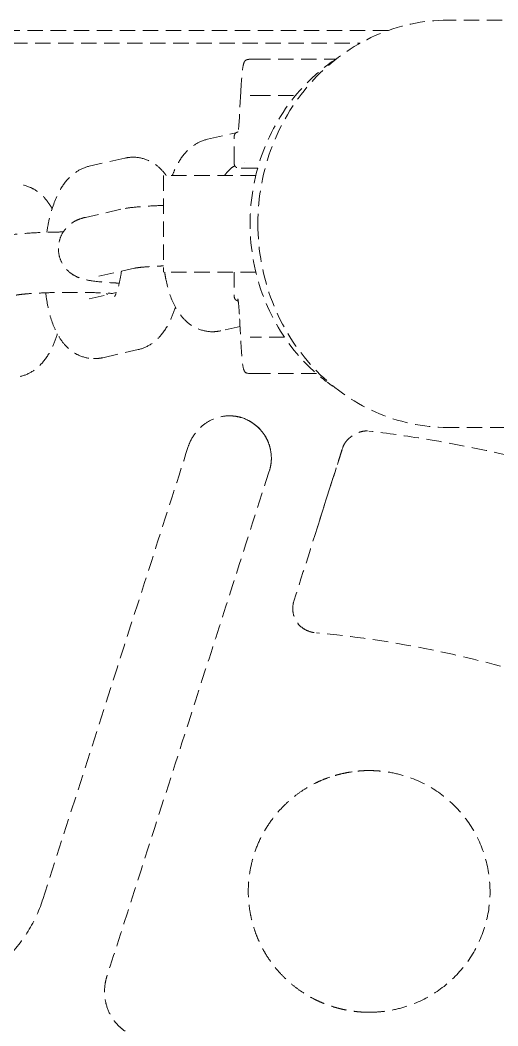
# Model space of a CAD drawing. Header units: millimetres. Extents: x -4194 to 3683, y -2760 to 1498.
# Drawn here: x -464.3 to -424.8, y 166.8 to 250 of the extents above; entities that cross this region are included whole.
import ezdxf

# ---------------------------------------------------------------- set-up
doc = ezdxf.new("R2010")
doc.units = ezdxf.units.MM
doc.linetypes.add('HIDDEN', pattern=[1.905, 1.27, -0.635])
doc.layers.add('DIKOM_ОБЪЕКТ', color=7, linetype='Continuous')

msp = doc.modelspace()

# ---------------------------------------------------------------- linework, layer by layer
at = {"layer": 'DIKOM_ОБЪЕКТ', "color": 7, "linetype": 'HIDDEN', "lineweight": 15, "extrusion": (-1, -3.06162e-16, -2.22045e-16)}
for p, q in [((-83.468, 250.039), (-428.94, 250.039)), ((-446.08, 244.105), (-446.178, 242.265)), ((-448.846, 240.176), (-446.491, 240.713)), ((-446.634, 238.299), (-446.634, 240.299)), ((-455.683, 238.618), (-458.613, 237.95)), ((-452.475, 237.189), (-452.475, 229.189)), ((-456, 234.388), (-458.93, 233.721)), ((-457.819, 228.846), (-454.889, 229.513)), ((-446.634, 229.189), (-446.634, 227.299)), ((-458.613, 226.984), (-456.371, 227.495)), ((-446.144, 224.697), (-447.735, 224.335)), ((-457.502, 222.109), (-454.572, 222.777)), ((-117.486, 216.339), (-428.94, 216.339))]:
    msp.add_line(p, q, dxfattribs=at)
at = {"layer": 'DIKOM_ОБЪЕКТ', "color": 7, "linetype": 'HIDDEN', "lineweight": 15}
for points, knots in [([(-428.94, 250.039), (-431, 250.039), (-433.055, 249.602), (-436.862, 247.912), (-438.604, 246.665), (-441.518, 243.543), (-442.682, 241.677), (-444.259, 237.598), (-444.668, 235.397), (-444.668, 233.189)], [1.570796, 1.570796, 1.570796, 1.570796, 1.963495, 1.963495, 2.356194, 2.356194, 2.748894, 2.748894, 3.141593, 3.141593, 3.141593, 3.141593]), ([(-445.312, 246.799), (-445.395, 246.799), (-445.478, 246.791), (-445.589, 246.761), (-445.627, 246.744), (-445.678, 246.713), (-445.696, 246.698), (-445.739, 246.657), (-445.757, 246.631), (-445.809, 246.547), (-445.827, 246.493), (-445.894, 246.265), (-445.924, 246.055), (-446.001, 245.361), (-446.043, 244.8), (-446.08, 244.105)], [0, 0, 0, 0, 0.257846, 0.257846, 0.463422, 0.463422, 0.633257, 0.633257, 0.975837, 0.975837, 1.81434, 1.81434, 4.332235, 4.332235, 7.927482, 7.927482, 7.927482, 7.927482]), ([(-438.14, 246.856), (-439.154, 246.194), (-440.095, 245.404), (-442.319, 243.021), (-443.424, 241.249), (-444.922, 237.376), (-445.31, 235.285), (-445.31, 231.093), (-444.922, 229.003), (-443.424, 225.13), (-442.319, 223.358), (-440.095, 220.975), (-439.154, 220.184), (-438.14, 219.523)], [3.688341, 3.688341, 3.688341, 3.688341, 3.926991, 3.926991, 4.31969, 4.31969, 4.712389, 4.712389, 5.105088, 5.105088, 5.497787, 5.497787, 5.736437, 5.736437, 5.736437, 5.736437]), ([(-444.894, 246.799), (-444.862, 246.799), (-444.661, 246.799), (-443.951, 246.799), (-443.443, 246.799), (-442.195, 246.799), (-441.457, 246.799), (-439.884, 246.799), (-439.054, 246.799), (-438.228, 246.799)], [0, 0, 0, 0, 0.25, 0.25, 0.5, 0.5, 0.75, 0.75, 0.9928249, 0.9928249, 0.9928249, 0.9928249]), ([(-444.894, 243.799), (-444.878, 243.799), (-444.82, 243.799), (-444.622, 243.799), (-444.483, 243.799), (-444.129, 243.799), (-443.914, 243.799), (-443.413, 243.799), (-443.131, 243.799), (-442.508, 243.799), (-442.169, 243.799), (-441.722, 243.799), (-441.638, 243.799), (-441.554, 243.799)], [0, 0, 0, 0, 0.125, 0.125, 0.25, 0.25, 0.375, 0.375, 0.5, 0.5, 0.625, 0.625, 0.6532902, 0.6532902, 0.6532902, 0.6532902]), ([(-446.178, 242.265), (-446.207, 241.726), (-446.239, 241.293), (-446.285, 240.861), (-446.301, 240.752), (-446.321, 240.643), (-446.328, 240.617), (-446.328, 240.617)], [0, 0, 0, 0, 2.858073, 2.858073, 4.263569, 4.263569, 5.160059, 5.160059, 5.160059, 5.160059]), ([(-446.297, 240.788), (-446.318, 240.784), (-446.34, 240.78), (-446.392, 240.766), (-446.422, 240.754), (-446.485, 240.72), (-446.516, 240.695), (-446.568, 240.632), (-446.588, 240.591), (-446.628, 240.469), (-446.634, 240.383), (-446.634, 240.299)], [0.1631917, 0.1631917, 0.1631917, 0.1631917, 0.2283077, 0.2283077, 0.3252791, 0.3252791, 0.4406543, 0.4406543, 0.5729706, 0.5729706, 0.8249371, 0.8249371, 0.8249371, 0.8249371]), ([(-448.846, 240.176), (-449.221, 240.091), (-449.578, 239.934), (-450.214, 239.524), (-450.494, 239.265), (-451.038, 238.622), (-451.281, 238.219), (-451.577, 237.594), (-451.661, 237.395), (-451.739, 237.189)], [0, 0, 0, 0, 1.328215, 1.328215, 2.726527, 2.726527, 4.538392, 4.538392, 5.335344, 5.335344, 5.335344, 5.335344]), ([(-452.257, 237.189), (-452.28, 237.221), (-452.303, 237.253), (-452.533, 237.557), (-452.777, 237.812), (-453.265, 238.184), (-453.49, 238.319), (-454.095, 238.588), (-454.504, 238.684), (-454.912, 238.695)], [18.276027, 18.276027, 18.276027, 18.276027, 18.427035, 18.427035, 19.726771, 19.726771, 20.646635, 20.646635, 22.040612, 22.040612, 22.040612, 22.040612]), ([(-446.634, 238.299), (-446.634, 238.219), (-446.628, 238.137), (-446.593, 238.016), (-446.573, 237.973), (-446.52, 237.906), (-446.488, 237.88), (-446.44, 237.853), (-446.427, 237.847), (-446.414, 237.842)], [0, 0, 0, 0, 0.2403709, 0.2403709, 0.377361, 0.377361, 0.4968403, 0.4968403, 0.5408377, 0.5408377, 0.5408377, 0.5408377]), ([(-458.613, 237.95), (-458.988, 237.865), (-459.345, 237.708), (-459.981, 237.298), (-460.261, 237.039), (-460.805, 236.396), (-461.048, 235.993), (-461.554, 234.927), (-461.782, 234.209), (-462.023, 233.124), (-462.082, 232.808), (-462.132, 232.484)], [0, 0, 0, 0, 1.328215, 1.328215, 2.726527, 2.726527, 4.538392, 4.538392, 7.177344, 7.177344, 8.20012, 8.20012, 8.20012, 8.20012]), ([(-448.673, 237.189), (-449.497, 237.189), (-450.202, 237.189), (-451.345, 237.189), (-451.778, 237.189), (-452.337, 237.189), (-452.475, 237.189), (-452.475, 237.189)], [4.3755852, 4.3755852, 4.3755852, 4.3755852, 4.6140352, 4.6140352, 4.8524852, 4.8524852, 5.0793757, 5.0793757, 5.0793757, 5.0793757]), ([(-446.578, 237.99), (-446.723, 237.905), (-446.862, 237.804), (-447.151, 237.544), (-447.297, 237.374), (-447.417, 237.189)], [20.866017, 20.866017, 20.866017, 20.866017, 21.381451, 21.381451, 22.042679, 22.042679, 22.042679, 22.042679]), ([(-461.691, 234.428), (-461.809, 234.648), (-461.942, 234.859), (-462.3, 235.331), (-462.544, 235.587), (-463.032, 235.958), (-463.257, 236.094), (-463.862, 236.362), (-464.271, 236.458), (-464.679, 236.469)], [17.468392, 17.468392, 17.468392, 17.468392, 18.427035, 18.427035, 19.726771, 19.726771, 20.646635, 20.646635, 22.040612, 22.040612, 22.040612, 22.040612]), ([(-452.475, 234.706), (-452.844, 234.694), (-453.199, 234.679), (-454.079, 234.63), (-454.572, 234.592), (-455.365, 234.505), (-455.679, 234.461), (-456, 234.388)], [13.700557, 13.700557, 13.700557, 13.700557, 14.889528, 14.889528, 16.856314, 16.856314, 18.58813, 18.58813, 18.58813, 18.58813]), ([(-458.93, 233.721), (-459.065, 233.69), (-459.204, 233.653), (-459.528, 233.541), (-459.723, 233.458), (-460.103, 233.229), (-460.287, 233.086), (-460.613, 232.752), (-460.757, 232.556), (-460.999, 232.107), (-461.091, 231.842), (-461.162, 231.431), (-461.174, 231.287), (-461.174, 231.143)], [0, 0, 0, 0, 0.727196, 0.727196, 1.526305, 1.526305, 2.260057, 2.260057, 2.996405, 2.996405, 3.828054, 3.828054, 4.266391, 4.266391, 4.266391, 4.266391]), ([(-444.668, 233.189), (-444.668, 230.982), (-444.259, 228.781), (-442.682, 224.702), (-441.518, 222.836), (-438.604, 219.714), (-436.862, 218.467), (-433.055, 216.777), (-431, 216.339), (-428.94, 216.339)], [0, 0, 0, 0, 0.392699, 0.392699, 0.785398, 0.785398, 1.178097, 1.178097, 1.570796, 1.570796, 1.570796, 1.570796]), ([(-460.773, 232.512), (-461.034, 232.51), (-461.294, 232.505), (-462.165, 232.486), (-462.763, 232.464), (-463.846, 232.405), (-464.339, 232.367), (-465.132, 232.28), (-465.446, 232.236), (-465.767, 232.163)], [12.182922, 12.182922, 12.182922, 12.182922, 12.969548, 12.969548, 14.889528, 14.889528, 16.856314, 16.856314, 18.58813, 18.58813, 18.58813, 18.58813]), ([(-461.174, 231.143), (-461.174, 230.865), (-461.127, 230.584), (-460.948, 230.06), (-460.813, 229.81), (-460.482, 229.379), (-460.281, 229.191), (-459.883, 228.913), (-459.684, 228.813), (-459.353, 228.679), (-459.213, 228.636), (-458.87, 228.546), (-458.675, 228.51), (-457.951, 228.398), (-457.324, 228.342), (-456.436, 228.291), (-456.288, 228.283), (-456.136, 228.276)], [0, 0, 0, 0, 0.844852, 0.844852, 1.69091, 1.69091, 2.532499, 2.532499, 3.307527, 3.307527, 3.996051, 3.996051, 5.099267, 5.099267, 7.81219, 7.81219, 8.335019, 8.335019, 8.335019, 8.335019]), ([(-454.889, 229.513), (-454.886, 229.514), (-454.853, 229.521), (-454.735, 229.54), (-454.637, 229.554), (-454.349, 229.588), (-454.131, 229.608), (-453.571, 229.651), (-453.203, 229.673), (-452.699, 229.695), (-452.588, 229.699), (-452.475, 229.703)], [0, 0, 0, 0, 0.589974, 0.589974, 1.334435, 1.334435, 2.421096, 2.421096, 3.798004, 3.798004, 4.175238, 4.175238, 4.175238, 4.175238]), ([(-455.956, 229.27), (-455.964, 229.214), (-455.972, 229.159), (-456.038, 228.711), (-456.114, 228.342), (-456.272, 227.756), (-456.356, 227.52), (-456.45, 227.308), (-456.474, 227.26), (-456.51, 227.193), (-456.522, 227.176), (-456.522, 227.176)], [9.382953, 9.382953, 9.382953, 9.382953, 9.56279, 9.56279, 10.856565, 10.856565, 12.038647, 12.038647, 12.511482, 12.511482, 13.004599, 13.004599, 13.004599, 13.004599]), ([(-452.385, 229.189), (-452.349, 228.964), (-452.309, 228.744), (-452.115, 227.815), (-451.913, 227.16), (-451.482, 226.253), (-451.305, 225.95), (-450.885, 225.396), (-450.641, 225.141), (-450.153, 224.769), (-449.929, 224.634), (-449.324, 224.365), (-448.914, 224.269), (-448.507, 224.258)], [13.846862, 13.846862, 13.846862, 13.846862, 14.589393, 14.589393, 17.07685, 17.07685, 18.427035, 18.427035, 19.726771, 19.726771, 20.646635, 20.646635, 22.040612, 22.040612, 22.040612, 22.040612]), ([(-464.656, 227.288), (-464.653, 227.288), (-464.62, 227.296), (-464.502, 227.315), (-464.404, 227.329), (-464.116, 227.362), (-463.898, 227.383), (-463.338, 227.426), (-462.971, 227.447), (-462.127, 227.484), (-461.633, 227.498), (-460.594, 227.516), (-460.035, 227.519), (-458.941, 227.51), (-458.392, 227.499), (-457.455, 227.467), (-457.044, 227.447), (-456.685, 227.424)], [0, 0, 0, 0, 0.589974, 0.589974, 1.334435, 1.334435, 2.421096, 2.421096, 3.798004, 3.798004, 5.354496, 5.354496, 6.991236, 6.991236, 8.65319, 8.65319, 10.086542, 10.086542, 10.086542, 10.086542]), ([(-462.223, 227.478), (-462.174, 227.072), (-462.11, 226.678), (-461.882, 225.59), (-461.68, 224.934), (-461.249, 224.028), (-461.072, 223.725), (-460.652, 223.171), (-460.408, 222.915), (-459.921, 222.544), (-459.696, 222.408), (-459.091, 222.14), (-458.681, 222.044), (-458.274, 222.033)], [13.290819, 13.290819, 13.290819, 13.290819, 14.589393, 14.589393, 17.07685, 17.07685, 18.427035, 18.427035, 19.726771, 19.726771, 20.646635, 20.646635, 22.040612, 22.040612, 22.040612, 22.040612]), ([(-446.634, 227.299), (-446.634, 227.219), (-446.628, 227.137), (-446.593, 227.016), (-446.573, 226.973), (-446.52, 226.906), (-446.488, 226.88), (-446.425, 226.845), (-446.395, 226.833), (-446.342, 226.819), (-446.319, 226.814), (-446.297, 226.81)], [0, 0, 0, 0, 0.2403709, 0.2403709, 0.377361, 0.377361, 0.4968403, 0.4968403, 0.5932372, 0.5932372, 0.6616379, 0.6616379, 0.6616379, 0.6616379]), ([(-446.328, 226.98), (-446.328, 226.98), (-446.324, 226.967), (-446.306, 226.882), (-446.286, 226.751), (-446.237, 226.281), (-446.206, 225.857), (-446.178, 225.333)], [1.366665, 1.366665, 1.366665, 1.366665, 2.009272, 2.009272, 3.748042, 3.748042, 6.52638, 6.52638, 6.52638, 6.52638]), ([(-454.572, 222.777), (-454.197, 222.863), (-453.84, 223.019), (-453.205, 223.429), (-452.924, 223.688), (-452.38, 224.331), (-452.137, 224.734), (-451.765, 225.52), (-451.62, 225.898), (-451.495, 226.299)], [0, 0, 0, 0, 1.328215, 1.328215, 2.726527, 2.726527, 4.538392, 4.538392, 6.006407, 6.006407, 6.006407, 6.006407]), ([(-464.339, 220.551), (-463.964, 220.637), (-463.607, 220.794), (-462.972, 221.204), (-462.691, 221.463), (-462.147, 222.106), (-461.904, 222.509), (-461.532, 223.294), (-461.387, 223.672), (-461.262, 224.073)], [0, 0, 0, 0, 1.328215, 1.328215, 2.726527, 2.726527, 4.538392, 4.538392, 6.006407, 6.006407, 6.006407, 6.006407]), ([(-446.08, 223.492), (-446.046, 222.871), (-446.01, 222.357), (-445.93, 221.563), (-445.902, 221.304), (-445.783, 220.995), (-445.742, 220.799), (-445.312, 220.799)], [0, 0, 0, 0, 3.215105, 3.215105, 6.496524, 6.496524, 7.837479, 7.837479, 7.837479, 7.837479]), ([(-442.467, 223.799), (-442.588, 223.799), (-442.705, 223.799), (-443.131, 223.799), (-443.413, 223.799), (-443.914, 223.799), (-444.129, 223.799), (-444.483, 223.799), (-444.622, 223.799), (-444.82, 223.799), (-444.878, 223.799), (-444.894, 223.799)], [0.4543604, 0.4543604, 0.4543604, 0.4543604, 0.5, 0.5, 0.625, 0.625, 0.75, 0.75, 0.875, 0.875, 1, 1, 1, 1]), ([(-439.824, 220.799), (-440.107, 220.799), (-440.387, 220.799), (-441.457, 220.799), (-442.195, 220.799), (-443.443, 220.799), (-443.951, 220.799), (-444.661, 220.799), (-444.862, 220.799), (-444.894, 220.799)], [0.1646356, 0.1646356, 0.1646356, 0.1646356, 0.25, 0.25, 0.5, 0.5, 0.75, 0.75, 1, 1, 1, 1]), ([(-446.482, 217.256), (-446.845, 217.314), (-447.223, 217.313), (-447.946, 217.194), (-448.3, 217.073), (-448.943, 216.735), (-449.24, 216.513), (-449.773, 215.982), (-450.011, 215.663), (-450.284, 215.142), (-450.362, 214.958), (-450.423, 214.769)], [0, 0, 0, 0, 1.104049, 1.104049, 2.197529, 2.197529, 3.285544, 3.285544, 4.454299, 4.454299, 5.048798, 5.048798, 5.048798, 5.048798]), ([(-447.329, 217.285), (-447.248, 217.293), (-446.981, 217.307), (-446.531, 217.278), (-445.992, 217.155), (-445.482, 216.946), (-445.009, 216.661), (-444.581, 216.302), (-444.215, 215.88), (-443.928, 215.41), (-443.716, 214.902), (-443.582, 214.362), (-443.536, 213.807), (-443.579, 213.263), (-443.662, 212.908), (-443.72, 212.729)], [0.378101, 0.378101, 0.378101, 0.378101, 0.4, 0.45, 0.5, 0.55, 0.6, 0.65, 0.7, 0.75, 0.8, 0.85, 0.9, 0.95, 1, 1, 1, 1]), ([(-446.482, 217.256), (-446.329, 217.231), (-446.179, 217.196), (-445.584, 217.014), (-445.174, 216.789), (-444.642, 216.349), (-444.477, 216.184), (-444.184, 215.823), (-444.056, 215.626), (-443.738, 215.011), (-443.606, 214.564), (-443.545, 213.871), (-443.548, 213.636), (-443.601, 213.176), (-443.651, 212.947), (-443.721, 212.729)], [0.4585533, 0.4585533, 0.4585533, 0.4585533, 0.5, 0.5, 0.625, 0.625, 0.6875, 0.6875, 0.75, 0.75, 0.875, 0.875, 0.9375, 0.9375, 1, 1, 1, 1]), ([(-437.65, 214.659), (-437.623, 214.743), (-437.555, 214.903), (-437.413, 215.129), (-437.231, 215.343), (-437.019, 215.535), (-436.79, 215.7), (-436.543, 215.837), (-436.285, 215.944), (-436.02, 216.018), (-435.788, 216.049), (-435.646, 216.05), (-435.591, 216.048)], [0, 0, 0, 0, 0.1, 0.2, 0.3, 0.4, 0.5, 0.6, 0.7, 0.8, 0.9, 0.9618437, 0.9618437, 0.9618437, 0.9618437]), ([(-397.309, 203.727), (-399.866, 205.171), (-402.493, 206.498), (-407.842, 208.905), (-410.569, 209.989), (-416.154, 211.934), (-419.019, 212.792), (-424.846, 214.27), (-427.815, 214.889), (-432.359, 215.634), (-433.922, 215.854), (-435.489, 216.039)], [0, 0, 0, 0, 8.814118, 8.814118, 17.603297, 17.603297, 26.559473, 26.559473, 35.640243, 35.640243, 40.373994, 40.373994, 40.373994, 40.373994]), ([(-450.423, 214.769), (-451.443, 211.596), (-452.462, 208.422), (-456.482, 195.916), (-459.47, 186.58), (-462.476, 177.249)], [0, 0, 0, 0, 10.000001, 10.000001, 39.408908, 39.408908, 39.408908, 39.408908]), ([(-441.691, 201.959), (-441.747, 201.782), (-441.776, 201.593), (-441.784, 201.196), (-441.755, 200.983), (-441.633, 200.561), (-441.531, 200.349), (-441.27, 199.999), (-441.116, 199.852), (-440.77, 199.607), (-440.573, 199.508), (-440.235, 199.401), (-440.098, 199.372), (-439.96, 199.359)], [0, 0, 0, 0, 0.559853, 0.559853, 1.19124, 1.19124, 1.876673, 1.876673, 2.500047, 2.500047, 3.147405, 3.147405, 3.562863, 3.562863, 3.562863, 3.562863]), ([(-440.015, 199.365), (-440.11, 199.377), (-440.212, 199.397), (-440.312, 199.426), (-440.321, 199.429)], [0.01592779, 0.01592779, 0.01592779, 0.01592779, 0.1, 0.10787598, 0.10787598, 0.10787598, 0.10787598]), ([(-397.32, 183.37), (-399.638, 185.112), (-404.526, 188.377), (-412.82, 192.609), (-421.668, 195.909), (-430.808, 198.207), (-436.823, 199.068), (-439.812, 199.346)], [0, 0, 0, 0, 0.2, 0.4, 0.6, 0.8, 0.996755, 0.996755, 0.996755, 0.996755]), ([(-435.459, 167.949), (-435.598, 167.949), (-435.886, 167.956), (-436.332, 167.985), (-436.807, 168.038), (-437.307, 168.12), (-437.833, 168.233), (-438.389, 168.384), (-438.983, 168.584), (-439.619, 168.845), (-440.296, 169.182), (-440.99, 169.602), (-441.674, 170.098), (-442.316, 170.653), (-442.889, 171.238), (-443.373, 171.818), (-443.78, 172.381), (-444.139, 172.956), (-444.47, 173.581), (-444.777, 174.279), (-445.041, 175.042), (-445.247, 175.843), (-445.392, 176.679), (-445.469, 177.575), (-445.46, 178.558), (-445.337, 179.652), (-445.058, 180.854), (-444.593, 182.113), (-443.936, 183.323), (-443.163, 184.367), (-442.357, 185.219), (-441.555, 185.9), (-440.774, 186.44), (-440.023, 186.864), (-439.311, 187.191), (-438.648, 187.436), (-438.035, 187.617), (-437.475, 187.748), (-436.962, 187.838), (-436.476, 187.901), (-435.978, 187.94), (-435.638, 187.949), (-435.459, 187.949)], [0, 0, 0, 0, 0.0132555, 0.0274312, 0.042665, 0.0588315, 0.0759188, 0.0941455, 0.1139308, 0.1357463, 0.1598735, 0.1858987, 0.2130117, 0.2404824, 0.2670549, 0.2910794, 0.3126402, 0.3334215, 0.3555416, 0.3800748, 0.4060531, 0.4324647, 0.4592125, 0.4871418, 0.5180518, 0.5529108, 0.5920784, 0.6358015, 0.6808483, 0.7225686, 0.7596278, 0.7928162, 0.8228876, 0.8501849, 0.8749522, 0.8974058, 0.9177001, 0.9360289, 0.952422, 0.9675145, 0.9829304, 1, 1, 1, 1]), ([(-439.889, 186.919), (-439.742, 186.992), (-439.18, 187.251), (-438.16, 187.609), (-436.826, 187.884), (-435.925, 187.949), (-435.46, 187.949)], [0.8878984, 0.8878984, 0.8878984, 0.8878984, 0.9, 0.9333333, 0.9666667, 1, 1, 1, 1]), ([(-435.459, 167.949), (-435.214, 167.949), (-434.968, 167.959), (-434.48, 167.995), (-434.237, 168.023), (-433.522, 168.13), (-433.052, 168.234), (-431.676, 168.644), (-430.788, 169.053), (-429.195, 170.095), (-428.472, 170.732), (-427.231, 172.179), (-426.706, 173.006), (-425.934, 174.752), (-425.672, 175.685), (-425.418, 177.574), (-425.429, 178.551), (-425.726, 180.435), (-426.007, 181.362), (-426.819, 183.087), (-427.362, 183.9), (-428.632, 185.319), (-429.37, 185.942), (-430.996, 186.957), (-431.906, 187.349), (-433.326, 187.731), (-433.821, 187.826), (-434.485, 187.903), (-434.651, 187.918), (-435.031, 187.942), (-435.458, 187.949), (-435.459, 187.949)], [0, 0, 0, 0, 0.736164, 0.736164, 1.468242, 1.468242, 2.905167, 2.905167, 5.776872, 5.776872, 8.614546, 8.614546, 11.493287, 11.493287, 14.341937, 14.341937, 17.213093, 17.213093, 20.062133, 20.062133, 22.934323, 22.934323, 25.775603, 25.775603, 28.683768, 28.683768, 30.18769, 30.18769, 30.687843, 30.687843, 31.329874, 31.329874, 31.329874, 31.329874]), ([(-462.476, 177.249), (-462.787, 176.284), (-463.233, 175.354), (-464.338, 173.627), (-465.011, 172.818), (-466.546, 171.391), (-467.427, 170.766), (-469.282, 169.81), (-470.266, 169.457), (-472.151, 169.035), (-473.06, 168.933), (-473.965, 168.933)], [0, 0, 0, 0, 3.043049, 3.043049, 6.151882, 6.151882, 9.33154, 9.33154, 12.416176, 12.416176, 15.12994, 15.12994, 15.12994, 15.12994]), ([(-457.17, 170.879), (-457.227, 170.703), (-457.311, 170.348), (-457.365, 169.789), (-457.34, 169.2), (-457.195, 168.419), (-456.88, 167.673), (-456.405, 167.04), (-455.984, 166.626), (-455.514, 166.279), (-455.009, 166.003), (-454.495, 165.807), (-454.149, 165.727), (-453.97, 165.699)], [0, 0, 0, 0, 0.083333, 0.166667, 0.25, 0.333333, 0.5, 0.583333, 0.666667, 0.75, 0.833333, 0.916667, 1, 1, 1, 1]), ([(-435.46, 167.949), (-435.948, 167.949), (-436.913, 168.022), (-438.35, 168.342), (-439.354, 168.723), (-439.88, 168.977), (-439.976, 169.025)], [0, 0, 0, 0, 0.0666667, 0.1333333, 0.2, 0.2150388, 0.2150388, 0.2150388, 0.2150388])]:
    msp.add_open_spline(points, degree=3, knots=knots, dxfattribs=at)
for points, degree in [([(-433.872, 249.189), (-509.861, 249.189)], 1), ([(-508.813, 248.141), (-436.192, 248.141)], 1), ([(-445.312, 246.799), (-445.173, 246.799), (-445.033, 246.799), (-444.894, 246.799)], 3), ([(-445.312, 243.799), (-444.894, 243.799)], 1), ([(-454.912, 238.695), (-455.171, 238.702), (-455.432, 238.675), (-455.683, 238.618)], 3), ([(-445.772, 238.295), (-445.772, 238.295), (-445.772, 238.295), (-445.772, 238.295)], 3), ([(-444.835, 237.189), (-446.115, 237.189), (-447.394, 237.189), (-448.673, 237.189)], 3), ([(-446.057, 237.799), (-445.905, 237.799)], 1), ([(-445.905, 237.799), (-444.677, 237.799)], 1), ([(-444.835, 229.189), (-448.673, 229.189)], 1), ([(-457.136, 227.321), (-457.145, 227.363), (-457.153, 227.407), (-457.162, 227.451)], 3), ([(-446.178, 225.333), (-446.145, 224.719), (-446.112, 224.106), (-446.08, 223.492)], 3), ([(-448.507, 224.258), (-448.248, 224.251), (-447.986, 224.278), (-447.735, 224.335)], 3), ([(-444.894, 223.799), (-445.312, 223.799)], 1), ([(-458.274, 222.033), (-458.015, 222.026), (-457.753, 222.052), (-457.502, 222.109)], 3), ([(-444.894, 220.799), (-445.033, 220.799), (-445.173, 220.799), (-445.312, 220.799)], 3), ([(-439.82, 207.838), (-439.097, 210.112), (-438.373, 212.386), (-437.65, 214.659)], 3), ([(-438.567, 211.776), (-438.261, 212.737), (-437.955, 213.698), (-437.65, 214.659)], 3), ([(-437.65, 214.659), (-437.65, 214.659), (-437.65, 214.659), (-437.65, 214.659)], 3), ([(-443.72, 212.729), (-445.19, 208.161), (-448.141, 198.969), (-452.625, 185.019), (-455.65, 175.611), (-457.17, 170.879)], 3), ([(-443.72, 212.729), (-443.72, 212.729), (-443.721, 212.729), (-443.721, 212.729)], 3), ([(-438.567, 211.776), (-439.608, 208.504), (-440.649, 205.232), (-441.691, 201.959)], 3), ([(-436.678, 187.874), (-436.678, 187.874)], 1), ([(-436.678, 168.025), (-436.678, 168.025)], 1)]:
    msp.add_open_spline(points, degree=degree, dxfattribs=at)
for points, weights in [([(-448.673, 229.189), (-451.057, 229.189), (-452.475, 229.189), (-452.475, 229.189)], [1, 0.893694507237, 0.827613975223, 0.801758403959]), ([(-435.489, 216.039), (-435.489, 216.039), (-435.489, 216.039), (-435.489, 216.039)], [1.17131551525, 1.17138401028, 1.17145252584, 1.17152106194])]:
    msp.add_rational_spline(points, weights, degree=3, dxfattribs=at)

doc.saveas('drawing.dxf')
